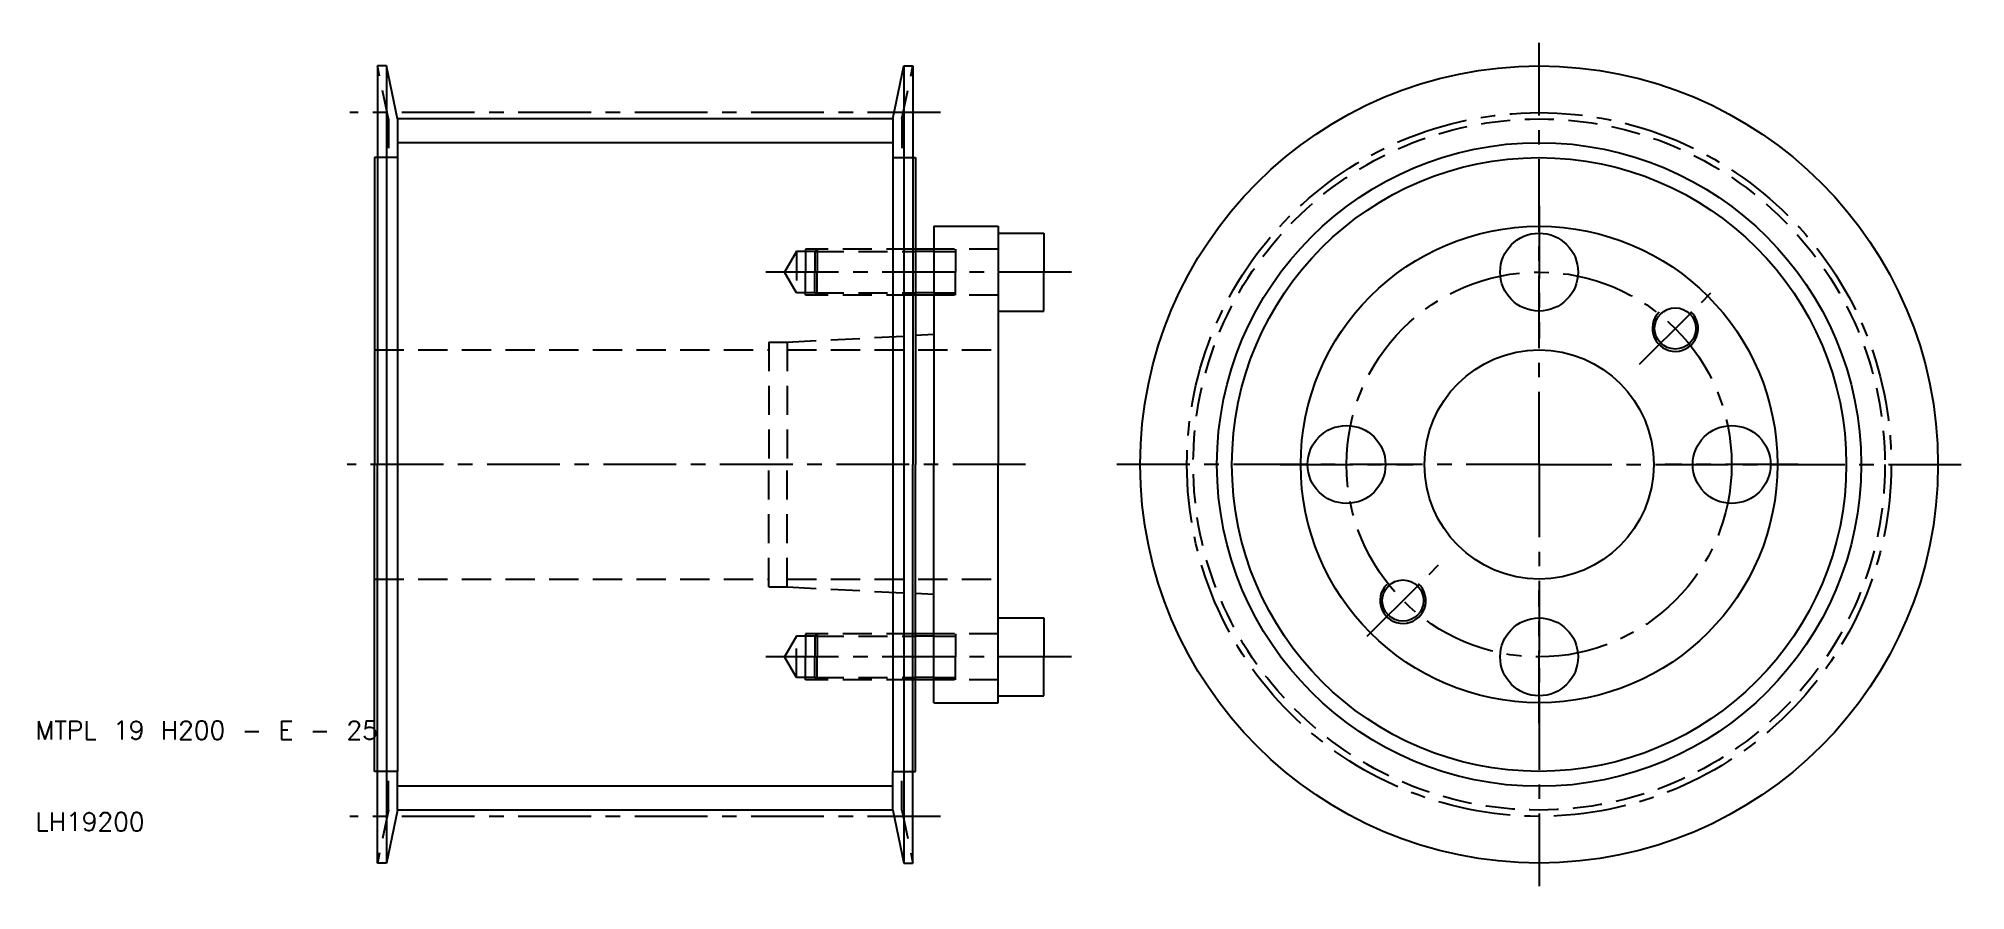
# Model space of a CAD drawing. Extents: x 10 to 220, y 4 to 96.
import ezdxf

# ---------------------------------------------------------------- set-up
doc = ezdxf.new("R2010")
doc.units = 0
doc.header["$LTSCALE"] = 0.25
doc.linetypes.add('CENTER', pattern=[50.8, 31.75, -6.35, 6.35, -6.35])
doc.linetypes.add('DASHED', pattern=[19.05, 12.7, -6.35])
doc.layers.get('0').update_dxf_attribs({"linetype": 'CONTINUOUS'})
doc.layers.add('CENTER', color=1, linetype='CENTER')
doc.styles.get("Standard").update_dxf_attribs({"font": 'txt.shx'})

msp = doc.modelspace()

# ---------------------------------------------------------------- linework, layer by layer
at = {"color": 3, "linetype": 'DASHED'}
for p, q in [((48.5, 87.72), (47.3, 93.5)), ((104.5, 87.72), (105.7, 93.5)), ((48.5, 87.72), (48.5, 83.5)), ((104.5, 87.72), (104.5, 83.5)), ((49.5, 83.5), (47.3, 83.5)), ((103.5, 83.5), (105.7, 83.5)), ((93, 73.25), (91.700962, 71)), ((93, 73.25), (93, 68.75)), ((95, 73.25), (93, 73.25)), ((95.25, 73.5), (94, 73.5)), ((94, 73.5), (94, 71)), ((95.25, 73.5), (95, 73.25)), ((95, 73.25), (106, 73.25)), ((95, 73.25), (95, 71)), ((106, 73.5), (95.25, 73.5)), ((95.25, 73.5), (95.25, 71)), ((115, 73.5), (108, 73.5)), ((108, 73.25), (110.333333, 73.25)), ((110.333333, 73.5), (110.333333, 71)), ((93, 68.75), (91.700962, 71)), ((94, 68.5), (94, 71)), ((95, 68.75), (95, 71)), ((95.25, 68.5), (95.25, 71)), ((110.333333, 68.5), (110.333333, 71)), ((95, 68.75), (93, 68.75)), ((95.25, 68.5), (94, 68.5)), ((95, 68.75), (106, 68.75)), ((95.25, 68.5), (95, 68.75)), ((106, 68.5), (95.25, 68.5)), ((108, 68.75), (110.333333, 68.75)), ((115, 68.5), (108, 68.5)), ((90, 63.35), (90, 50)), ((90, 63.35), (92, 63.35)), ((92, 63.35), (106, 64.09375)), ((92, 63.35), (92, 50)), ((47, 62.5), (90, 62.5)), ((92, 62.5), (115, 62.5)), ((90, 36.65), (90, 50)), ((92, 36.65), (92, 50)), ((47, 37.5), (90, 37.5)), ((90, 36.65), (92, 36.65)), ((92, 37.5), (115, 37.5)), ((92, 36.65), (106, 35.90625)), ((93, 31.25), (91.700962, 29)), ((93, 26.75), (93, 31.25)), ((95, 31.25), (93, 31.25)), ((95.25, 31.5), (94, 31.5)), ((94, 31.5), (94, 29)), ((95.25, 31.5), (95, 31.25)), ((95, 31.25), (106, 31.25)), ((95, 31.25), (95, 29)), ((106, 31.5), (95.25, 31.5)), ((95.25, 31.5), (95.25, 29)), ((115, 31.5), (108, 31.5)), ((108, 31.25), (110.333333, 31.25)), ((110.333333, 31.5), (110.333333, 29)), ((93, 26.75), (91.700962, 29)), ((94, 26.5), (94, 29)), ((95, 26.75), (95, 29)), ((95.25, 26.5), (95.25, 29)), ((110.333333, 26.5), (110.333333, 29)), ((95, 26.75), (93, 26.75)), ((95.25, 26.5), (94, 26.5)), ((95, 26.75), (106, 26.75)), ((95.25, 26.5), (95, 26.75)), ((106, 26.5), (95.25, 26.5)), ((108, 26.75), (110.333333, 26.75)), ((115, 26.5), (108, 26.5)), ((49.5, 16.5), (47.3, 16.5)), ((48.5, 12.28), (48.5, 16.5)), ((103.5, 16.5), (105.7, 16.5)), ((104.5, 12.28), (104.5, 16.5)), ((48.5, 12.28), (47.3, 6.5)), ((104.5, 12.28), (105.7, 6.5))]:
    msp.add_line(p, q, dxfattribs=at)
for p, q in [((47.3, 93.5), (47.3, 83.5)), ((48.3, 93.5), (47.3, 93.5)), ((48.3, 93.5), (48.3, 6.5)), ((49.5, 87.72), (48.3, 93.5)), ((103.5, 87.72), (104.7, 93.5)), ((104.7, 93.5), (104.7, 6.5)), ((104.7, 93.5), (105.7, 93.5)), ((105.7, 93.5), (105.7, 83.5)), ((103.5, 87.72), (49.5, 87.72)), ((49.5, 87.72), (49.5, 83.5)), ((103.5, 87.72), (103.5, 83.5)), ((47, 83.5), (47, 50)), ((47.3, 83.5), (47, 83.5)), ((47.3, 83.5), (47.3, 50)), ((49.5, 83.5), (49.5, 16.5)), ((103.5, 83.5), (103.5, 16.5)), ((105.7, 83.5), (105.7, 50)), ((105.7, 83.5), (106, 83.5)), ((106, 83.5), (106, 73.5)), ((108, 76), (115, 76)), ((108, 76), (108, 73.5)), ((115, 76), (115, 75.25)), ((115, 75.25), (115, 66.75)), ((115, 75.25), (120, 75.25)), ((120, 75.25), (120, 71)), ((106, 73.5), (106, 68.5)), ((108, 73.5), (106, 73.5)), ((108, 73.5), (108, 68.5)), ((120, 66.75), (120, 71)), ((106, 68.5), (106, 64.09375)), ((108, 68.5), (106, 68.5)), ((108, 68.5), (108, 64.2)), ((115, 66.75), (115, 50)), ((115, 66.75), (120, 66.75)), ((108, 64.2), (106, 64.09375)), ((106, 64.09375), (106, 50)), ((108, 64.2), (108, 50)), ((47, 16.5), (47, 50)), ((47.3, 16.5), (47.3, 50)), ((105.7, 16.5), (105.7, 50)), ((106, 35.90625), (106, 50)), ((108, 35.8), (108, 50)), ((115, 33.25), (115, 50)), ((106, 31.5), (106, 35.90625)), ((108, 35.8), (106, 35.90625)), ((108, 31.5), (108, 35.8)), ((115, 24.75), (115, 33.25)), ((115, 33.25), (120, 33.25)), ((120, 33.25), (120, 29)), ((106, 26.5), (106, 31.5)), ((108, 31.5), (106, 31.5)), ((108, 26.5), (108, 31.5)), ((120, 24.75), (120, 29)), ((106, 16.5), (106, 26.5)), ((108, 26.5), (106, 26.5)), ((108, 24), (108, 26.5)), ((108, 24), (115, 24)), ((115, 24.75), (120, 24.75)), ((115, 24), (115, 24.75)), ((47.3, 16.5), (47, 16.5)), ((47.3, 6.5), (47.3, 16.5)), ((49.5, 12.28), (49.5, 16.5)), ((103.5, 12.28), (103.5, 16.5)), ((105.7, 6.5), (105.7, 16.5)), ((105.7, 16.5), (106, 16.5)), ((49.5, 12.28), (48.3, 6.5)), ((103.5, 12.28), (49.5, 12.28)), ((103.5, 12.28), (104.7, 6.5)), ((48.3, 6.5), (47.3, 6.5)), ((104.7, 6.5), (105.7, 6.5))]:
    msp.add_line(p, q)
at = {"color": 3}
for p, q in [((103.5, 85.13), (49.5, 85.13)), ((108, 73.25), (106, 73.25)), ((108, 68.75), (106, 68.75)), ((108, 31.25), (106, 31.25)), ((108, 26.75), (106, 26.75)), ((103.5, 14.87), (49.5, 14.87))]:
    msp.add_line(p, q, dxfattribs=at)
for centre, radius in [((174, 50), 43.5), ((174, 50), 33.5), ((174, 50), 26), ((174, 50), 26), ((174, 71), 4.25), ((188.849242, 64.849242), 2.25), ((174, 50), 12.5), ((153, 50), 4.25), ((195, 50), 4.25), ((159.150758, 35.150758), 2.25), ((174, 29), 4.25)]:
    msp.add_circle(centre, radius)
at = {"color": 3, "linetype": 'DASHED'}
msp.add_circle((174, 50), 37.72, dxfattribs=at)
at = {"color": 3}
msp.add_circle((174, 50), 35.13, dxfattribs=at)
for centre in [(188.849242, 64.849242), (159.150758, 35.150758)]:
    msp.add_arc(centre, 2.5, 135, 47, dxfattribs=at)
at = {"layer": 'CENTER', "color": 1, "linetype": 'CENTER'}
for p, q in [((174, 50), (174, 96.5)), ((108.7, 88.405), (44.3, 88.405)), ((174, 78.25), (174, 63.75)), ((123, 71), (88.700962, 71)), ((184.960155, 60.960155), (192.73833, 68.73833)), ((118, 50), (44, 50)), ((174, 50), (127.5, 50)), ((145.75, 50), (160.25, 50)), ((174, 50), (220.5, 50)), ((174, 50), (174, 3.5)), ((202.25, 50), (187.75, 50)), ((155.26167, 31.26167), (163.039845, 39.039845)), ((174, 21.75), (174, 36.25)), ((123, 29), (88.700962, 29)), ((108.7, 11.595), (44.3, 11.595))]:
    msp.add_line(p, q, dxfattribs=at)
for radius in [38.405, 21]:
    msp.add_circle((174, 50), radius, dxfattribs=at)

# ---------------------------------------------------------------- texts
for s, p in [('MTPL 19 H200 - E - 25', (10, 20)), ('LH19200', (10, 10))]:
    msp.add_text(s, height=2).set_placement(p)

doc.saveas('drawing.dxf')
